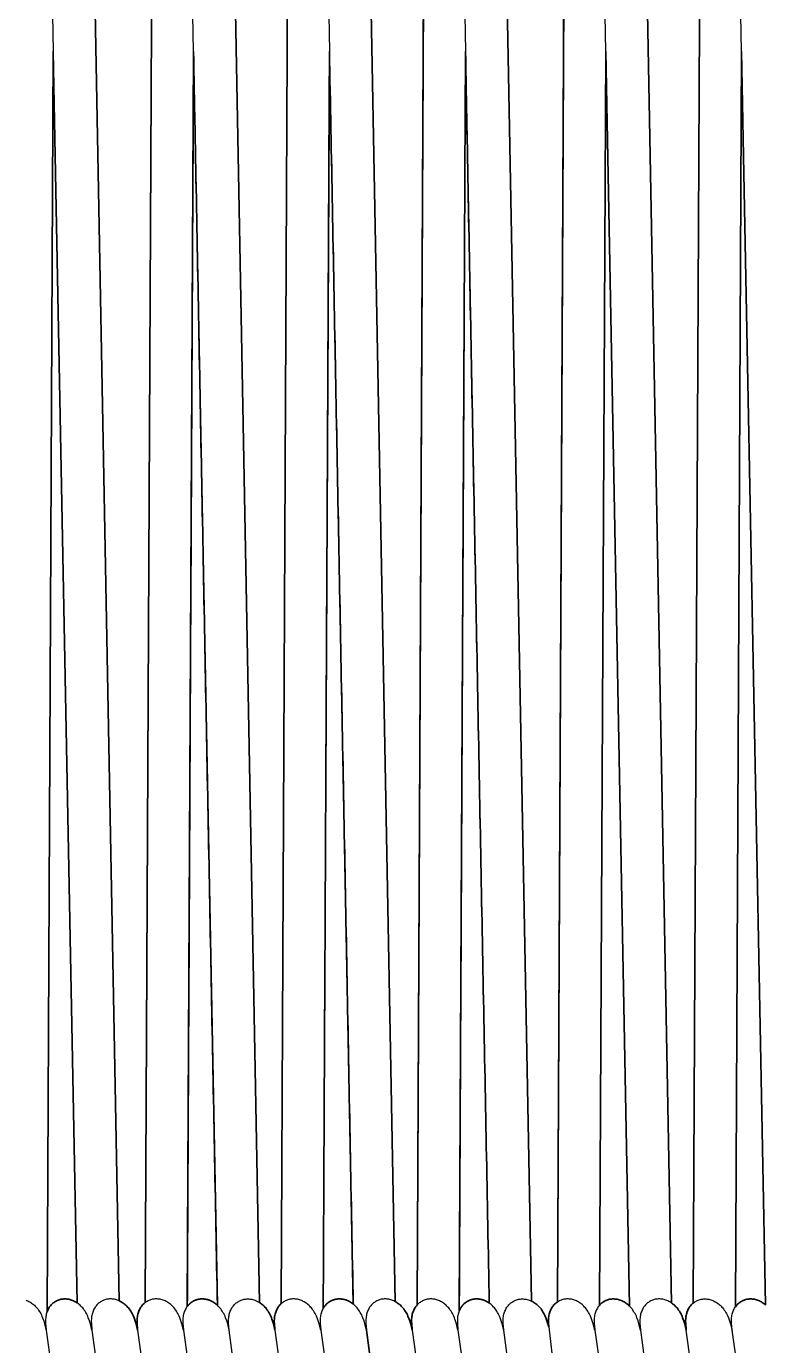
# Model space of a CAD drawing. Header units: millimetres. Extents: x 0 to 1881, y -1115 to 723.
# Drawn here: x 219.6 to 320.3, y 372 to 551.6 of the extents above; entities that cross this region are included whole.
import ezdxf

# ---------------------------------------------------------------- set-up
doc = ezdxf.new("R2010")
doc.units = ezdxf.units.MM
doc.layers.add('Blocks', color=7, linetype='Continuous')
doc.layers.add('Blocks$Inner', color=7, linetype='Continuous', lineweight=25, true_color=0x007f00)
doc.layers.add('Blocks$Outline', color=7, linetype='Continuous', lineweight=35, true_color=0xff3f3f)

# ---------------------------------------------------------------- blocks, each defined once
blk = doc.blocks.new('PK4 Lounge Chair Front')
at = {"layer": 'Blocks$Inner'}
for p, q in [((274.22, 670.72), (272.79, 377.57)), ((293.33, 670.64), (291.9, 377.98)), ((222.39, 376.64), (223.24, 548.19)), ((242.34, 548.19), (245.59, 377.54)), ((264.09, 377.7), (260.85, 548.19)), ((278.53, 376.78), (279.38, 548.19)), ((297.63, 377.55), (298.48, 548.19)), ((320.23, 377.6), (316.99, 548.19))]:
    blk.add_line(p, q, dxfattribs=at)
for points in [[(221.06, 668.3), (223.24, 548.19), (226.48, 377.87)], [(226.8, 668.35), (232.22, 378.15)], [(269.82, 378.04), (264.41, 668.33)], [(288.36, 378.12), (282.94, 668.36)], [(302.05, 668.29), (307.46, 377.84)], [(241.49, 377.4), (242.34, 548.19), (240.17, 668.28), (240.42, 678.25), (240.9, 686.43), (241.28, 690.06), (241.51, 691.6), (241.76, 692.91)], [(301.73, 377.42), (298.48, 548.19), (296.31, 668.28), (296.16, 672.37), (296.22, 677.29), (296.72, 683.86), (297.86, 692.91)], [(238.37, 668.79), (238.47, 668.71), (238.58, 668.64), (238.47, 668.71), (238.37, 668.79), (238.26, 668.88), (238.16, 668.97), (238.08, 669.06), (237.99, 669.15), (237.92, 669.24), (237.84, 669.34), (237.77, 669.44), (237.7, 669.55), (237.63, 669.67), (237.57, 669.79), (237.51, 669.91), (237.45, 670.04), (237.35, 670.31), (237.26, 670.6), (237.19, 670.91), (235.76, 377.87)], [(245.9, 668.31), (251.32, 377.9)], [(255.72, 671.24), (255.71, 671.21), (255.69, 671.17), (254.26, 377.73)], [(258.67, 668.28), (260.85, 548.19), (260, 377.11)], [(311.83, 671.34), (310.4, 377.84)], [(276.75, 668.33), (276.86, 668.31), (276.98, 668.29), (277.09, 668.28), (277.2, 668.28), (279.38, 548.19), (282.62, 377.83)], [(316.14, 377.3), (316.99, 548.19), (314.81, 668.29), (314.6, 668.28), (314.5, 668.28), (314.4, 668.29), (314.3, 668.29)], [(219.51, 378.25), (219.64, 378.2), (219.77, 378.14), (219.9, 378.07), (220.03, 378), (220.16, 377.92), (220.29, 377.84), (220.41, 377.75), (220.54, 377.65), (220.66, 377.54), (220.78, 377.42), (220.89, 377.3), (221.01, 377.17), (221.12, 377.03), (221.22, 376.88), (221.33, 376.73), (221.43, 376.57), (221.52, 376.4), (221.61, 376.22), (221.7, 376.04), (221.78, 375.84), (221.93, 375.43), (222.06, 374.99), (222.27, 374.14), (223.6, 364.55)], [(228.5, 374.14), (228.29, 374.99), (228.16, 375.43), (228.01, 375.84), (227.93, 376.04), (227.84, 376.22), (227.75, 376.4), (227.66, 376.57), (227.56, 376.73), (227.45, 376.88), (227.35, 377.03), (227.24, 377.17), (227.12, 377.3), (227.01, 377.42), (226.89, 377.54), (226.77, 377.65), (226.65, 377.75), (226.52, 377.84), (226.39, 377.92), (226.26, 378), (226.13, 378.07), (226, 378.14), (225.87, 378.2), (225.74, 378.25), (225.6, 378.29), (225.47, 378.33), (225.34, 378.35), (225.2, 378.38), (225.07, 378.39), (224.93, 378.4), (224.8, 378.4), (224.67, 378.4), (224.54, 378.39), (224.41, 378.37), (224.28, 378.35), (224.16, 378.32), (224.03, 378.28), (223.91, 378.24), (223.79, 378.19), (223.67, 378.13), (223.56, 378.07), (223.45, 378.01), (223.34, 377.93), (223.24, 377.85), (223.14, 377.77), (223.04, 377.68), (222.95, 377.58), (222.86, 377.48), (222.77, 377.37), (222.69, 377.26), (222.62, 377.14), (222.55, 377.02), (222.49, 376.89), (222.43, 376.75), (222.37, 376.61), (222.33, 376.46), (222.29, 376.31), (222.25, 376.16), (222.22, 376), (222.2, 375.83), (222.19, 375.66), (222.18, 375.48), (222.18, 375.3), (222.19, 375.12), (222.27, 374.14)], [(234.73, 374.14), (234.53, 374.99), (234.4, 375.43), (234.25, 375.84), (234.16, 376.04), (234.08, 376.22), (233.98, 376.4), (233.89, 376.57), (233.79, 376.73), (233.69, 376.88), (233.58, 377.03), (233.47, 377.17), (233.36, 377.3), (233.24, 377.42), (233.12, 377.54), (233, 377.65), (232.88, 377.75), (232.75, 377.84), (232.63, 377.92), (232.5, 378), (232.37, 378.07), (232.23, 378.14), (232.1, 378.2), (231.97, 378.25), (231.84, 378.29), (231.7, 378.33), (231.57, 378.35), (231.43, 378.38), (231.3, 378.39), (231.17, 378.4), (231.03, 378.4), (230.9, 378.4), (230.77, 378.39), (230.64, 378.37), (230.51, 378.35), (230.39, 378.32), (230.26, 378.28), (230.14, 378.24), (230.02, 378.19), (229.91, 378.13), (229.79, 378.07), (229.68, 378.01), (229.57, 377.93), (229.47, 377.85), (229.37, 377.77), (229.27, 377.68), (229.18, 377.58), (229.09, 377.48), (229.01, 377.37), (228.93, 377.26), (228.85, 377.14), (228.78, 377.02), (228.72, 376.89), (228.66, 376.75), (228.61, 376.61), (228.56, 376.46), (228.52, 376.31), (228.48, 376.16), (228.46, 376), (228.43, 375.83), (228.42, 375.66), (228.41, 375.48), (228.41, 375.3), (228.42, 375.12), (228.5, 374.14), (229.61, 365.89)], [(247.2, 374.14), (246.99, 374.99), (246.86, 375.43), (246.71, 375.84), (246.63, 376.04), (246.54, 376.22), (246.45, 376.4), (246.35, 376.57), (246.25, 376.73), (246.15, 376.88), (246.04, 377.03), (245.93, 377.17), (245.82, 377.3), (245.7, 377.42), (245.59, 377.54), (245.46, 377.65), (245.34, 377.75), (245.22, 377.84), (245.09, 377.92), (244.96, 378), (244.83, 378.07), (244.7, 378.14), (244.57, 378.2), (244.43, 378.25), (244.3, 378.29), (244.17, 378.33), (244.03, 378.35), (243.9, 378.38), (243.76, 378.39), (243.63, 378.4), (243.5, 378.4), (243.37, 378.4), (243.24, 378.39), (243.11, 378.37), (242.98, 378.35), (242.85, 378.32), (242.73, 378.28), (242.61, 378.24), (242.49, 378.19), (242.37, 378.13), (242.26, 378.07), (242.15, 378.01), (242.04, 377.93), (241.93, 377.85), (241.83, 377.77), (241.74, 377.68), (241.64, 377.58), (241.55, 377.48), (241.47, 377.37), (241.39, 377.26), (241.32, 377.14), (241.25, 377.02), (241.18, 376.89), (241.12, 376.75), (241.07, 376.61), (241.02, 376.46), (240.98, 376.31), (240.95, 376.16), (240.92, 376), (240.9, 375.83), (240.88, 375.66), (240.88, 375.48), (240.88, 375.3), (240.89, 375.12), (240.97, 374.14), (240.76, 374.99), (240.63, 375.43), (240.48, 375.84), (240.4, 376.04), (240.31, 376.22), (240.22, 376.4), (240.12, 376.57), (240.02, 376.73), (239.92, 376.88), (239.81, 377.03), (239.7, 377.17), (239.59, 377.3), (239.47, 377.42), (239.35, 377.54), (239.23, 377.65), (239.11, 377.75), (238.98, 377.84), (238.86, 377.92), (238.73, 378), (238.6, 378.07), (238.47, 378.14), (238.33, 378.2), (238.2, 378.25), (238.07, 378.29), (237.93, 378.33), (237.8, 378.35), (237.67, 378.38), (237.53, 378.39), (237.4, 378.4), (237.27, 378.4), (237.13, 378.4), (237, 378.39), (236.87, 378.37), (236.75, 378.35), (236.62, 378.32), (236.5, 378.28), (236.37, 378.24), (236.26, 378.19), (236.14, 378.13), (236.02, 378.07), (235.91, 378.01), (235.81, 377.93), (235.7, 377.85), (235.6, 377.77), (235.5, 377.68), (235.41, 377.58), (235.32, 377.48), (235.24, 377.37), (235.16, 377.26), (235.08, 377.14), (235.01, 377.02), (234.95, 376.89), (234.89, 376.75), (234.84, 376.61), (234.79, 376.46), (234.75, 376.31), (234.72, 376.16), (234.69, 376), (234.67, 375.83), (234.65, 375.66), (234.65, 375.48), (234.65, 375.3), (234.65, 375.12), (234.73, 374.14), (235.94, 365.32)], [(248.3, 365.94), (247.2, 374.14), (247.12, 375.12), (247.11, 375.3), (247.11, 375.48), (247.12, 375.66), (247.13, 375.83), (247.15, 376), (247.18, 376.16), (247.21, 376.31), (247.25, 376.46), (247.3, 376.61), (247.35, 376.75), (247.41, 376.89), (247.48, 377.02), (247.55, 377.14), (247.62, 377.26), (247.7, 377.37), (247.79, 377.48), (247.87, 377.58), (247.97, 377.68), (248.06, 377.77), (248.16, 377.85), (248.27, 377.93), (248.38, 378.01), (248.49, 378.07), (248.6, 378.13), (248.72, 378.19), (248.84, 378.24), (248.96, 378.28), (249.08, 378.32), (249.21, 378.35), (249.34, 378.37), (249.47, 378.39), (249.6, 378.4), (249.73, 378.4), (249.86, 378.4), (250, 378.39), (250.13, 378.38), (250.26, 378.35), (250.4, 378.33), (250.53, 378.29), (250.67, 378.25), (250.8, 378.2), (250.93, 378.14), (251.06, 378.07), (251.19, 378), (251.32, 377.92), (251.45, 377.84), (251.57, 377.75), (251.7, 377.65), (251.82, 377.54), (251.94, 377.42), (252.05, 377.3), (252.17, 377.17), (252.28, 377.03), (252.38, 376.88), (252.49, 376.73), (252.58, 376.57), (252.68, 376.4), (252.77, 376.22), (252.86, 376.04), (252.94, 375.84), (253.02, 375.64), (253.09, 375.43), (253.22, 374.99), (253.43, 374.14)], [(259.66, 374.14), (259.45, 374.99), (259.32, 375.43), (259.17, 375.84), (259.09, 376.04), (259, 376.22), (258.91, 376.4), (258.82, 376.57), (258.72, 376.73), (258.61, 376.88), (258.51, 377.03), (258.4, 377.17), (258.28, 377.3), (258.17, 377.42), (258.05, 377.54), (257.93, 377.65), (257.81, 377.75), (257.68, 377.84), (257.55, 377.92), (257.42, 378), (257.29, 378.07), (257.16, 378.14), (257.03, 378.2), (256.9, 378.25), (256.76, 378.29), (256.63, 378.33), (256.5, 378.35), (256.36, 378.38), (256.23, 378.39), (256.09, 378.4), (255.96, 378.4), (255.83, 378.4), (255.7, 378.39), (255.57, 378.37), (255.44, 378.35), (255.32, 378.32), (255.19, 378.28), (255.07, 378.24), (254.95, 378.19), (254.83, 378.13), (254.72, 378.07), (254.61, 378.01), (254.5, 377.93), (254.4, 377.85), (254.3, 377.77), (254.2, 377.68), (254.11, 377.58), (254.02, 377.48), (253.93, 377.37), (253.85, 377.26), (253.78, 377.14), (253.71, 377.02), (253.65, 376.89), (253.59, 376.75), (253.53, 376.61), (253.49, 376.46), (253.45, 376.31), (253.41, 376.16), (253.38, 376), (253.36, 375.83), (253.35, 375.66), (253.34, 375.48), (253.34, 375.3), (253.35, 375.12), (253.43, 374.14), (254.63, 365.31)], [(272.12, 374.14), (271.92, 374.99), (271.79, 375.43), (271.72, 375.64), (271.64, 375.84), (271.55, 376.04), (271.47, 376.22), (271.38, 376.4), (271.28, 376.57), (271.18, 376.73), (271.08, 376.88), (270.97, 377.03), (270.86, 377.17), (270.75, 377.3), (270.63, 377.42), (270.51, 377.54), (270.39, 377.65), (270.27, 377.75), (270.14, 377.84), (270.02, 377.92), (269.89, 378), (269.76, 378.07), (269.63, 378.14), (269.49, 378.2), (269.36, 378.25), (269.23, 378.29), (269.09, 378.33), (268.96, 378.35), (268.83, 378.38), (268.69, 378.39), (268.56, 378.4), (268.43, 378.4), (268.29, 378.4), (268.16, 378.39), (268.03, 378.37), (267.91, 378.35), (267.78, 378.32), (267.66, 378.28), (267.53, 378.24), (267.42, 378.19), (267.3, 378.13), (267.18, 378.07), (267.07, 378.01), (266.97, 377.93), (266.86, 377.85), (266.76, 377.77), (266.66, 377.68), (266.57, 377.58), (266.48, 377.48), (266.4, 377.37), (266.32, 377.26), (266.24, 377.14), (266.17, 377.02), (266.11, 376.89), (266.05, 376.75), (266, 376.61), (265.95, 376.46), (265.91, 376.31), (265.88, 376.16), (265.85, 376), (265.83, 375.83), (265.81, 375.66), (265.81, 375.48), (265.81, 375.3), (265.81, 375.12), (265.89, 374.14), (267.01, 365.88)], [(267.01, 365.88), (265.89, 374.14), (265.69, 374.99), (265.56, 375.43), (265.41, 375.84), (265.32, 376.04), (265.24, 376.22), (265.14, 376.4), (265.05, 376.57), (264.95, 376.73), (264.85, 376.88), (264.74, 377.03), (264.63, 377.17), (264.52, 377.3), (264.4, 377.42), (264.28, 377.54), (264.16, 377.65), (264.04, 377.75), (263.91, 377.84), (263.78, 377.92), (263.66, 378), (263.53, 378.07), (263.39, 378.14), (263.26, 378.2), (263.13, 378.25), (263, 378.29), (262.86, 378.33), (262.73, 378.35), (262.59, 378.38), (262.46, 378.39), (262.33, 378.4), (262.19, 378.4), (262.06, 378.4), (261.93, 378.39), (261.8, 378.37), (261.67, 378.35), (261.55, 378.32), (261.42, 378.28), (261.3, 378.24), (261.18, 378.19), (261.07, 378.13), (260.95, 378.07), (260.84, 378.01), (260.73, 377.93), (260.63, 377.85), (260.53, 377.77), (260.43, 377.68), (260.34, 377.58), (260.25, 377.48), (260.17, 377.37), (260.09, 377.26), (260.01, 377.14), (259.94, 377.02), (259.88, 376.89), (259.82, 376.75), (259.77, 376.61), (259.72, 376.46), (259.68, 376.31), (259.64, 376.16), (259.62, 376), (259.59, 375.83), (259.58, 375.66), (259.57, 375.48), (259.57, 375.3), (259.58, 375.12), (259.66, 374.14), (261.14, 363.63)], [(278.36, 374.14), (278.15, 374.99), (278.02, 375.43), (277.95, 375.64), (277.87, 375.84), (277.79, 376.04), (277.7, 376.22), (277.61, 376.4), (277.51, 376.57), (277.41, 376.73), (277.31, 376.88), (277.2, 377.03), (277.09, 377.17), (276.98, 377.3), (276.86, 377.42), (276.75, 377.54), (276.62, 377.65), (276.5, 377.75), (276.38, 377.84), (276.25, 377.92), (276.12, 378), (275.99, 378.07), (275.86, 378.14), (275.73, 378.2), (275.59, 378.25), (275.46, 378.29), (275.33, 378.33), (275.19, 378.35), (275.06, 378.38), (274.92, 378.39), (274.79, 378.4), (274.66, 378.4), (274.53, 378.4), (274.4, 378.39), (274.27, 378.37), (274.14, 378.35), (274.01, 378.32), (273.89, 378.28), (273.77, 378.24), (273.65, 378.19), (273.53, 378.13), (273.42, 378.07), (273.31, 378.01), (273.2, 377.93), (273.09, 377.85), (272.99, 377.77), (272.89, 377.68), (272.8, 377.58), (272.71, 377.48), (272.63, 377.37), (272.55, 377.26), (272.48, 377.14), (272.41, 377.02), (272.34, 376.89), (272.28, 376.75), (272.23, 376.61), (272.18, 376.46), (272.14, 376.31), (272.11, 376.16), (272.08, 376), (272.06, 375.83), (272.04, 375.66), (272.04, 375.48), (272.04, 375.3), (272.05, 375.12), (272.12, 374.14), (273.33, 365.33)], [(284.59, 374.14), (284.38, 374.99), (284.25, 375.43), (284.1, 375.84), (284.02, 376.04), (283.93, 376.22), (283.84, 376.4), (283.74, 376.57), (283.64, 376.73), (283.54, 376.88), (283.43, 377.03), (283.32, 377.17), (283.21, 377.3), (283.1, 377.42), (282.98, 377.54), (282.86, 377.65), (282.73, 377.75), (282.61, 377.84), (282.48, 377.92), (282.35, 378), (282.22, 378.07), (282.09, 378.14), (281.96, 378.2), (281.82, 378.25), (281.69, 378.29), (281.56, 378.33), (281.42, 378.35), (281.29, 378.38), (281.16, 378.39), (281.02, 378.4), (280.89, 378.4), (280.76, 378.4), (280.63, 378.39), (280.5, 378.37), (280.37, 378.35), (280.24, 378.32), (280.12, 378.28), (280, 378.24), (279.88, 378.19), (279.76, 378.13), (279.65, 378.07), (279.54, 378.01), (279.43, 377.93), (279.32, 377.85), (279.22, 377.77), (279.13, 377.68), (279.03, 377.58), (278.95, 377.48), (278.86, 377.37), (278.78, 377.26), (278.71, 377.14), (278.64, 377.02), (278.57, 376.89), (278.51, 376.75), (278.46, 376.61), (278.41, 376.46), (278.37, 376.31), (278.34, 376.16), (278.31, 376), (278.29, 375.83), (278.28, 375.66), (278.27, 375.48), (278.27, 375.3), (278.28, 375.12), (278.36, 374.14), (279.83, 363.63)], [(285.7, 365.91), (284.59, 374.14), (284.51, 375.12), (284.5, 375.3), (284.5, 375.48), (284.51, 375.66), (284.52, 375.83), (284.54, 376), (284.57, 376.16), (284.61, 376.31), (284.65, 376.46), (284.69, 376.61), (284.75, 376.75), (284.81, 376.89), (284.87, 377.02), (284.94, 377.14), (285.01, 377.26), (285.09, 377.37), (285.18, 377.48), (285.27, 377.58), (285.36, 377.68), (285.46, 377.77), (285.56, 377.85), (285.66, 377.93), (285.77, 378.01), (285.88, 378.07), (285.99, 378.13), (286.11, 378.19), (286.23, 378.24), (286.35, 378.28), (286.48, 378.32), (286.6, 378.35), (286.73, 378.37), (286.86, 378.39), (286.99, 378.4), (287.12, 378.4), (287.25, 378.4), (287.39, 378.39), (287.52, 378.38), (287.65, 378.35), (287.79, 378.33), (287.92, 378.29), (288.06, 378.25), (288.19, 378.2), (288.32, 378.14), (288.45, 378.07), (288.58, 378), (288.71, 377.92), (288.84, 377.84), (288.96, 377.75), (289.09, 377.65), (289.21, 377.54), (289.33, 377.42), (289.44, 377.3), (289.56, 377.17), (289.67, 377.03), (289.77, 376.88), (289.88, 376.73), (289.98, 376.57), (290.07, 376.4), (290.16, 376.22), (290.25, 376.04), (290.33, 375.84), (290.48, 375.43), (290.61, 374.99), (290.72, 374.58)], [(303.22, 374.14), (303.01, 374.99), (302.88, 375.43), (302.73, 375.84), (302.65, 376.04), (302.56, 376.22), (302.47, 376.4), (302.37, 376.57), (302.27, 376.73), (302.17, 376.88), (302.06, 377.03), (301.95, 377.17), (301.84, 377.3), (301.72, 377.42), (301.61, 377.54), (301.48, 377.65), (301.36, 377.75), (301.24, 377.84), (301.11, 377.92), (300.98, 378), (300.85, 378.07), (300.72, 378.14), (300.59, 378.2), (300.45, 378.25), (300.32, 378.29), (300.19, 378.33), (300.05, 378.35), (299.92, 378.38), (299.78, 378.39), (299.65, 378.4), (299.52, 378.4), (299.39, 378.4), (299.26, 378.39), (299.13, 378.37), (299, 378.35), (298.87, 378.32), (298.75, 378.28), (298.63, 378.24), (298.51, 378.19), (298.39, 378.13), (298.28, 378.07), (298.17, 378.01), (298.06, 377.93), (297.95, 377.85), (297.85, 377.77), (297.76, 377.68), (297.66, 377.58), (297.57, 377.48), (297.49, 377.37), (297.41, 377.26), (297.34, 377.14), (297.27, 377.02), (297.2, 376.89), (297.14, 376.75), (297.09, 376.61), (297.04, 376.46), (297, 376.31), (296.97, 376.16), (296.94, 376), (296.92, 375.83), (296.9, 375.66), (296.9, 375.48), (296.9, 375.3), (296.91, 375.12), (296.99, 374.14), (296.78, 374.99), (296.65, 375.43), (296.5, 375.84), (296.42, 376.04), (296.33, 376.22), (296.24, 376.4), (296.14, 376.57), (296.04, 376.73), (295.94, 376.88), (295.83, 377.03), (295.72, 377.17), (295.61, 377.3), (295.49, 377.42), (295.37, 377.54), (295.25, 377.65), (295.13, 377.75), (295, 377.84), (294.88, 377.92), (294.75, 378), (294.62, 378.07), (294.49, 378.14), (294.35, 378.2), (294.22, 378.25), (294.09, 378.29), (293.95, 378.33), (293.82, 378.35), (293.69, 378.38), (293.55, 378.39), (293.42, 378.4), (293.29, 378.4), (293.15, 378.4), (293.02, 378.39), (292.89, 378.37), (292.77, 378.35), (292.64, 378.32), (292.52, 378.28), (292.4, 378.24), (292.28, 378.19), (292.16, 378.13), (292.04, 378.07), (291.93, 378.01), (291.83, 377.93), (291.72, 377.85), (291.62, 377.77), (291.52, 377.68), (291.43, 377.58), (291.34, 377.48), (291.26, 377.37), (291.18, 377.26), (291.1, 377.14), (291.03, 377.02), (290.97, 376.89), (290.91, 376.75), (290.86, 376.61), (290.81, 376.46), (290.77, 376.31), (290.74, 376.16), (290.71, 376), (290.69, 375.83), (290.67, 375.66), (290.67, 375.48), (290.67, 375.3), (290.67, 375.12), (290.72, 374.58), (291.17, 370.59)], [(309.45, 374.14), (309.24, 374.99), (309.11, 375.43), (308.96, 375.84), (308.88, 376.04), (308.79, 376.22), (308.7, 376.4), (308.61, 376.57), (308.51, 376.73), (308.4, 376.88), (308.3, 377.03), (308.19, 377.17), (308.07, 377.3), (307.96, 377.42), (307.84, 377.54), (307.72, 377.65), (307.59, 377.75), (307.47, 377.84), (307.34, 377.92), (307.21, 378), (307.08, 378.07), (306.95, 378.14), (306.82, 378.2), (306.69, 378.25), (306.55, 378.29), (306.42, 378.33), (306.28, 378.35), (306.15, 378.38), (306.02, 378.39), (305.88, 378.4), (305.75, 378.4), (305.62, 378.4), (305.49, 378.39), (305.36, 378.37), (305.23, 378.35), (305.1, 378.32), (304.98, 378.28), (304.86, 378.24), (304.74, 378.19), (304.62, 378.13), (304.51, 378.07), (304.4, 378.01), (304.29, 377.93), (304.19, 377.85), (304.08, 377.77), (303.99, 377.68), (303.89, 377.58), (303.81, 377.48), (303.72, 377.37), (303.64, 377.26), (303.57, 377.14), (303.5, 377.02), (303.43, 376.89), (303.38, 376.75), (303.32, 376.61), (303.28, 376.46), (303.23, 376.31), (303.2, 376.16), (303.17, 376), (303.15, 375.83), (303.14, 375.66), (303.13, 375.48), (303.13, 375.3), (303.14, 375.12), (303.22, 374.14), (304.32, 365.95)], [(310.65, 365.3), (309.45, 374.14), (309.37, 375.12), (309.36, 375.3), (309.36, 375.48), (309.37, 375.66), (309.38, 375.83), (309.4, 376), (309.43, 376.16), (309.47, 376.31), (309.51, 376.46), (309.55, 376.61), (309.61, 376.75), (309.67, 376.89), (309.73, 377.02), (309.8, 377.14), (309.87, 377.26), (309.95, 377.37), (310.04, 377.48), (310.13, 377.58), (310.22, 377.68), (310.32, 377.77), (310.42, 377.85), (310.52, 377.93), (310.63, 378.01), (310.74, 378.07), (310.85, 378.13), (310.97, 378.19), (311.09, 378.24), (311.21, 378.28), (311.34, 378.32), (311.46, 378.35), (311.59, 378.37), (311.72, 378.39), (311.85, 378.4), (311.98, 378.4), (312.11, 378.4), (312.25, 378.39), (312.38, 378.38), (312.52, 378.35), (312.65, 378.33), (312.78, 378.29), (312.92, 378.25), (313.05, 378.2), (313.18, 378.14), (313.31, 378.07), (313.44, 378), (313.57, 377.92), (313.7, 377.84), (313.83, 377.75), (313.95, 377.65), (314.07, 377.54), (314.19, 377.42), (314.3, 377.3), (314.42, 377.17), (314.53, 377.03), (314.63, 376.88), (314.74, 376.73), (314.84, 376.57), (314.93, 376.4), (315.02, 376.22), (315.11, 376.04), (315.19, 375.84), (315.34, 375.43), (315.47, 374.99), (315.68, 374.14)], [(317.37, 362.37), (315.68, 374.14), (315.6, 375.12), (315.59, 375.3), (315.59, 375.48), (315.6, 375.66), (315.61, 375.83), (315.64, 376), (315.66, 376.16), (315.7, 376.31), (315.74, 376.46), (315.79, 376.61), (315.84, 376.75), (315.9, 376.89), (315.96, 377.02), (316.03, 377.14), (316.11, 377.26), (316.19, 377.37), (316.27, 377.48), (316.36, 377.58), (316.45, 377.68), (316.55, 377.77), (316.65, 377.85), (316.75, 377.93), (316.86, 378.01), (316.97, 378.07), (317.09, 378.13), (317.2, 378.19), (317.32, 378.24), (317.44, 378.28), (317.57, 378.32), (317.69, 378.35), (317.82, 378.37), (317.95, 378.39), (318.08, 378.4), (318.21, 378.4), (318.35, 378.4), (318.48, 378.39), (318.61, 378.38), (318.75, 378.35), (318.88, 378.33), (319.02, 378.29), (319.15, 378.25), (319.28, 378.2), (319.41, 378.14), (319.55, 378.07), (319.68, 378), (319.8, 377.92), (319.93, 377.84), (320.06, 377.75), (320.18, 377.65), (320.3, 377.54)], [(240.97, 374.14), (242.44, 363.63), (242.78, 361.61), (243.24, 358.91), (243.42, 357.91), (243.62, 356.84), (243.68, 356.48), (243.73, 356.33)], [(296.99, 374.14), (298.52, 363.29), (299.05, 360.13), (299.26, 358.91), (299.44, 357.91), (299.7, 356.48), (299.75, 356.33)]]:
    blk.add_lwpolyline(points, dxfattribs=at)
at = {"layer": 'Blocks$Outline'}
for points in [[(235.76, 377.9), (237.19, 670.91)], [(245.9, 668.31), (251.32, 377.92)], [(254.26, 377.74), (255.69, 671.17)], [(264.41, 668.33), (269.82, 378.04)], [(272.79, 377.57), (274.22, 670.72)], [(291.9, 377.98), (293.33, 670.64)], [(310.4, 377.84), (311.83, 671.34)], [(226.8, 668.35), (232.22, 378.15)], [(282.94, 668.36), (288.36, 378.12)], [(302.05, 668.29), (307.46, 377.84)], [(223.24, 548.19), (222.39, 376.64)], [(226.48, 377.87), (223.24, 548.19)], [(298.48, 548.19), (297.63, 377.55)], [(301.73, 377.42), (298.48, 548.19)], [(316.99, 548.19), (316.14, 377.3)], [(320.23, 377.6), (316.99, 548.19)], [(222.39, 376.64), (222.43, 376.75), (222.49, 376.89), (222.55, 377.02), (222.62, 377.14), (222.69, 377.26), (222.77, 377.37), (222.86, 377.48), (222.95, 377.58), (223.04, 377.68), (223.14, 377.77), (223.24, 377.85), (223.34, 377.93), (223.45, 378.01), (223.56, 378.07), (223.67, 378.13), (223.79, 378.19), (223.91, 378.24), (224.03, 378.28), (224.16, 378.32), (224.28, 378.35), (224.41, 378.37), (224.54, 378.39), (224.67, 378.4), (224.8, 378.4), (224.93, 378.4), (225.07, 378.39), (225.2, 378.38), (225.34, 378.35), (225.47, 378.33), (225.6, 378.29), (225.74, 378.25), (225.87, 378.2), (226, 378.14), (226.13, 378.07), (226.26, 378), (226.39, 377.92), (226.48, 377.87)], [(232.22, 378.15), (232.23, 378.14), (232.37, 378.07), (232.5, 378), (232.63, 377.92), (232.75, 377.84), (232.88, 377.75), (233, 377.65), (233.12, 377.54), (233.24, 377.42), (233.36, 377.3), (233.47, 377.17), (233.58, 377.03), (233.69, 376.88), (233.79, 376.73), (233.89, 376.57), (233.98, 376.4), (234.08, 376.22), (234.16, 376.04), (234.25, 375.84), (234.4, 375.43), (234.53, 374.99), (234.73, 374.14)], [(234.73, 374.14), (234.65, 375.12), (234.65, 375.3), (234.65, 375.48), (234.65, 375.66), (234.67, 375.83), (234.69, 376), (234.72, 376.16), (234.75, 376.31), (234.79, 376.46), (234.84, 376.61), (234.89, 376.75), (234.95, 376.89), (235.01, 377.02), (235.08, 377.14), (235.16, 377.26), (235.24, 377.37), (235.32, 377.48), (235.41, 377.58), (235.5, 377.68), (235.6, 377.77), (235.7, 377.85), (235.76, 377.9)], [(251.32, 377.92), (251.32, 377.92), (251.45, 377.84), (251.57, 377.75), (251.7, 377.65), (251.82, 377.54), (251.94, 377.42), (252.05, 377.3), (252.17, 377.17), (252.28, 377.03), (252.38, 376.88), (252.49, 376.73), (252.58, 376.57), (252.68, 376.4), (252.77, 376.22), (252.86, 376.04), (252.94, 375.84), (253.02, 375.64), (253.09, 375.43), (253.22, 374.99), (253.43, 374.14)], [(253.43, 374.14), (253.35, 375.12), (253.34, 375.3), (253.34, 375.48), (253.35, 375.66), (253.36, 375.83), (253.38, 376), (253.41, 376.16), (253.45, 376.31), (253.49, 376.46), (253.53, 376.61), (253.59, 376.75), (253.65, 376.89), (253.71, 377.02), (253.78, 377.14), (253.85, 377.26), (253.93, 377.37), (254.02, 377.48), (254.11, 377.58), (254.2, 377.68), (254.26, 377.74)], [(269.82, 378.04), (269.89, 378), (270.02, 377.92), (270.14, 377.84), (270.27, 377.75), (270.39, 377.65), (270.51, 377.54), (270.63, 377.42), (270.75, 377.3), (270.86, 377.17), (270.97, 377.03), (271.08, 376.88), (271.18, 376.73), (271.28, 376.57), (271.38, 376.4), (271.47, 376.22), (271.55, 376.04), (271.64, 375.84), (271.72, 375.64), (271.79, 375.43), (271.92, 374.99), (272.12, 374.14)], [(272.12, 374.14), (272.05, 375.12), (272.04, 375.3), (272.04, 375.48), (272.04, 375.66), (272.06, 375.83), (272.08, 376), (272.11, 376.16), (272.14, 376.31), (272.18, 376.46), (272.23, 376.61), (272.28, 376.75), (272.34, 376.89), (272.41, 377.02), (272.48, 377.14), (272.55, 377.26), (272.63, 377.37), (272.71, 377.48), (272.79, 377.57)], [(288.36, 378.12), (288.45, 378.07), (288.58, 378), (288.71, 377.92), (288.84, 377.84), (288.96, 377.75), (289.09, 377.65), (289.21, 377.54), (289.33, 377.42), (289.44, 377.3), (289.56, 377.17), (289.67, 377.03), (289.77, 376.88), (289.88, 376.73), (289.98, 376.57), (290.07, 376.4), (290.16, 376.22), (290.25, 376.04), (290.33, 375.84), (290.48, 375.43), (290.61, 374.99), (290.72, 374.58)], [(290.72, 374.58), (290.67, 375.12), (290.67, 375.3), (290.67, 375.48), (290.67, 375.66), (290.69, 375.83), (290.71, 376), (290.74, 376.16), (290.77, 376.31), (290.81, 376.46), (290.86, 376.61), (290.91, 376.75), (290.97, 376.89), (291.03, 377.02), (291.1, 377.14), (291.18, 377.26), (291.26, 377.37), (291.34, 377.48), (291.43, 377.58), (291.52, 377.68), (291.62, 377.77), (291.72, 377.85), (291.83, 377.93), (291.9, 377.98)], [(297.63, 377.55), (297.66, 377.58), (297.76, 377.68), (297.85, 377.77), (297.95, 377.85), (298.06, 377.93), (298.17, 378.01), (298.28, 378.07), (298.39, 378.13), (298.51, 378.19), (298.63, 378.24), (298.75, 378.28), (298.87, 378.32), (299, 378.35), (299.13, 378.37), (299.26, 378.39), (299.39, 378.4), (299.52, 378.4), (299.65, 378.4), (299.78, 378.39), (299.92, 378.38), (300.05, 378.35), (300.19, 378.33), (300.32, 378.29), (300.45, 378.25), (300.59, 378.2), (300.72, 378.14), (300.85, 378.07), (300.98, 378), (301.11, 377.92), (301.24, 377.84), (301.36, 377.75), (301.48, 377.65), (301.61, 377.54), (301.72, 377.42), (301.73, 377.42)], [(307.46, 377.84), (307.47, 377.84), (307.59, 377.75), (307.72, 377.65), (307.84, 377.54), (307.96, 377.42), (308.07, 377.3), (308.19, 377.17), (308.3, 377.03), (308.4, 376.88), (308.51, 376.73), (308.61, 376.57), (308.7, 376.4), (308.79, 376.22), (308.88, 376.04), (308.96, 375.84), (309.11, 375.43), (309.24, 374.99), (309.45, 374.14)], [(309.45, 374.14), (309.37, 375.12), (309.36, 375.3), (309.36, 375.48), (309.37, 375.66), (309.38, 375.83), (309.4, 376), (309.43, 376.16), (309.47, 376.31), (309.51, 376.46), (309.55, 376.61), (309.61, 376.75), (309.67, 376.89), (309.73, 377.02), (309.8, 377.14), (309.87, 377.26), (309.95, 377.37), (310.04, 377.48), (310.13, 377.58), (310.22, 377.68), (310.32, 377.77), (310.4, 377.84)], [(316.14, 377.3), (316.19, 377.37), (316.27, 377.48), (316.36, 377.58), (316.45, 377.68), (316.55, 377.77), (316.65, 377.85), (316.75, 377.93), (316.86, 378.01), (316.97, 378.07), (317.09, 378.13), (317.2, 378.19), (317.32, 378.24), (317.44, 378.28), (317.57, 378.32), (317.69, 378.35), (317.82, 378.37), (317.95, 378.39), (318.08, 378.4), (318.21, 378.4), (318.35, 378.4), (318.48, 378.39), (318.61, 378.38), (318.75, 378.35), (318.88, 378.33), (319.02, 378.29), (319.15, 378.25), (319.28, 378.2), (319.41, 378.14), (319.55, 378.07), (319.68, 378), (319.8, 377.92), (319.93, 377.84), (320.06, 377.75), (320.18, 377.65), (320.23, 377.6)]]:
    blk.add_lwpolyline(points, dxfattribs=at)
for points in [[(241.49, 377.4), (242.34, 548.19)], [(242.34, 548.19), (245.59, 377.54)], [(260, 377.11), (260.85, 548.19)], [(260.85, 548.19), (264.09, 377.7)], [(278.53, 376.78), (279.38, 548.19)], [(279.38, 548.19), (282.62, 377.83)], [(241.55, 377.48), (241.49, 377.4)], [(241.64, 377.58), (241.55, 377.48)], [(241.74, 377.68), (241.64, 377.58)], [(241.83, 377.77), (241.74, 377.68)], [(241.93, 377.85), (241.83, 377.77)], [(242.04, 377.93), (241.93, 377.85)], [(242.15, 378.01), (242.04, 377.93)], [(242.26, 378.07), (242.15, 378.01)], [(242.37, 378.13), (242.26, 378.07)], [(242.49, 378.19), (242.37, 378.13)], [(242.61, 378.24), (242.49, 378.19)], [(242.73, 378.28), (242.61, 378.24)], [(242.85, 378.32), (242.73, 378.28)], [(242.98, 378.35), (242.85, 378.32)], [(243.11, 378.37), (242.98, 378.35)], [(243.24, 378.39), (243.11, 378.37)], [(243.37, 378.4), (243.24, 378.39)], [(243.5, 378.4), (243.37, 378.4)], [(243.63, 378.4), (243.5, 378.4)], [(243.76, 378.39), (243.63, 378.4)], [(243.9, 378.38), (243.76, 378.39)], [(244.03, 378.35), (243.9, 378.38)], [(244.17, 378.33), (244.03, 378.35)], [(244.3, 378.29), (244.17, 378.33)], [(244.43, 378.25), (244.3, 378.29)], [(244.57, 378.2), (244.43, 378.25)], [(244.7, 378.14), (244.57, 378.2)], [(244.83, 378.07), (244.7, 378.14)], [(244.96, 378), (244.83, 378.07)], [(245.09, 377.92), (244.96, 378)], [(245.22, 377.84), (245.09, 377.92)], [(245.34, 377.75), (245.22, 377.84)], [(245.46, 377.65), (245.34, 377.75)], [(245.59, 377.54), (245.46, 377.65)], [(260.01, 377.14), (260, 377.11)], [(260.09, 377.26), (260.01, 377.14)], [(260.17, 377.37), (260.09, 377.26)], [(260.25, 377.48), (260.17, 377.37)], [(260.34, 377.58), (260.25, 377.48)], [(260.43, 377.68), (260.34, 377.58)], [(260.53, 377.77), (260.43, 377.68)], [(260.63, 377.85), (260.53, 377.77)], [(260.73, 377.93), (260.63, 377.85)], [(260.84, 378.01), (260.73, 377.93)], [(260.95, 378.07), (260.84, 378.01)], [(261.07, 378.13), (260.95, 378.07)], [(261.18, 378.19), (261.07, 378.13)], [(261.3, 378.24), (261.18, 378.19)], [(261.42, 378.28), (261.3, 378.24)], [(261.55, 378.32), (261.42, 378.28)], [(261.67, 378.35), (261.55, 378.32)], [(261.8, 378.37), (261.67, 378.35)], [(261.93, 378.39), (261.8, 378.37)], [(262.06, 378.4), (261.93, 378.39)], [(262.19, 378.4), (262.06, 378.4)], [(262.33, 378.4), (262.19, 378.4)], [(262.46, 378.39), (262.33, 378.4)], [(262.59, 378.38), (262.46, 378.39)], [(262.73, 378.35), (262.59, 378.38)], [(262.86, 378.33), (262.73, 378.35)], [(263, 378.29), (262.86, 378.33)], [(263.13, 378.25), (263, 378.29)], [(263.26, 378.2), (263.13, 378.25)], [(263.39, 378.14), (263.26, 378.2)], [(263.53, 378.07), (263.39, 378.14)], [(263.66, 378), (263.53, 378.07)], [(263.78, 377.92), (263.66, 378)], [(263.91, 377.84), (263.78, 377.92)], [(264.04, 377.75), (263.91, 377.84)], [(264.09, 377.7), (264.04, 377.75)], [(278.71, 377.14), (278.64, 377.02)], [(278.78, 377.26), (278.71, 377.14)], [(278.86, 377.37), (278.78, 377.26)], [(278.95, 377.48), (278.86, 377.37)], [(279.03, 377.58), (278.95, 377.48)], [(279.13, 377.68), (279.03, 377.58)], [(279.22, 377.77), (279.13, 377.68)], [(279.32, 377.85), (279.22, 377.77)], [(279.43, 377.93), (279.32, 377.85)], [(279.54, 378.01), (279.43, 377.93)], [(279.65, 378.07), (279.54, 378.01)], [(279.76, 378.13), (279.65, 378.07)], [(279.88, 378.19), (279.76, 378.13)], [(280, 378.24), (279.88, 378.19)], [(280.12, 378.28), (280, 378.24)], [(280.24, 378.32), (280.12, 378.28)], [(280.37, 378.35), (280.24, 378.32)], [(280.5, 378.37), (280.37, 378.35)], [(280.63, 378.39), (280.5, 378.37)], [(280.76, 378.4), (280.63, 378.39)], [(280.89, 378.4), (280.76, 378.4)], [(281.02, 378.4), (280.89, 378.4)], [(281.16, 378.39), (281.02, 378.4)], [(281.29, 378.38), (281.16, 378.39)], [(281.42, 378.35), (281.29, 378.38)], [(281.56, 378.33), (281.42, 378.35)], [(281.69, 378.29), (281.56, 378.33)], [(281.82, 378.25), (281.69, 378.29)], [(281.96, 378.2), (281.82, 378.25)], [(282.09, 378.14), (281.96, 378.2)], [(282.22, 378.07), (282.09, 378.14)], [(282.35, 378), (282.22, 378.07)], [(282.48, 377.92), (282.35, 378)], [(282.61, 377.84), (282.48, 377.92)], [(282.62, 377.83), (282.61, 377.84)], [(278.57, 376.89), (278.53, 376.78)], [(278.64, 377.02), (278.57, 376.89)]]:
    blk.add_open_spline(points, degree=1, dxfattribs=at)

msp = doc.modelspace()

# ---------------------------------------------------------------- block references
at = {"layer": 'Blocks'}
msp.add_blockref('PK4 Lounge Chair Front', (0, 0), dxfattribs=at)

doc.saveas('drawing.dxf')
